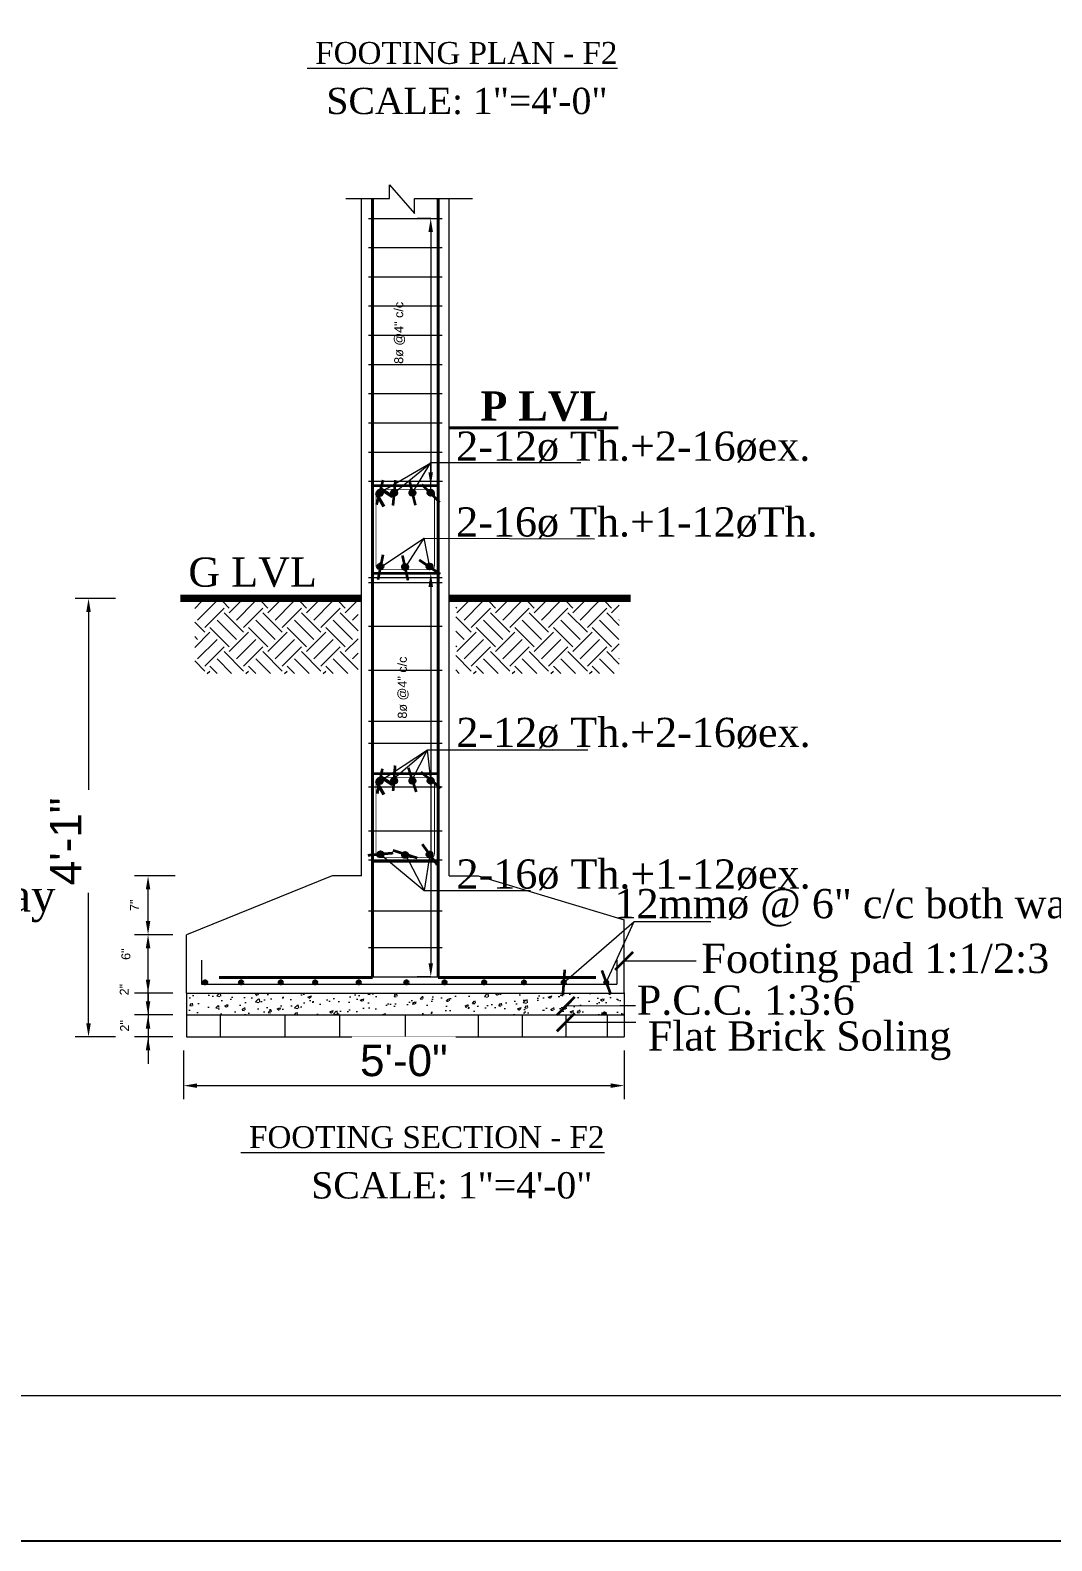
# Model space of a CAD drawing. Header units: inches. Extents: x 10143 to 23587, y -150 to 2442.
# Drawn here: x 11035.6 to 11362.2, y -150.4 to 332.2 of the extents above; entities that cross this region are included whole.
import ezdxf

# ---------------------------------------------------------------- set-up
doc = ezdxf.new("R2010")
doc.units = ezdxf.units.IN
doc.header["$LTSCALE"] = 0.5
doc.header["$MEASUREMENT"] = 0
doc.header["$PDMODE"] = 66
for name, color, linetype, lineweight in [('COLUMN', 8, 'Continuous', 50), ('DIM_LINE', 165, 'Continuous', 15), ('ELE1', 3, 'Continuous', 9), ('HACTH', 8, 'Continuous', 5), ('hatch', 9, 'Continuous', 0), ('ST-REINFOR', 201, 'Continuous', 40), ('STIRRUPS', 14, 'Continuous', 18), ('TEXT', 220, 'Continuous', 9), ('TRENCH', 1, 'Continuous', 35), ('WALL ELV', 20, 'Continuous', 20), ('WALL SEC', 2, 'Continuous', 35)]:
    doc.layers.add(name, color=color, linetype=linetype, lineweight=lineweight)
doc.styles.add('arial', font='arial.ttf')
doc.styles.add('ordinary', font='ARIALN.TTF')
doc.styles.get("Standard").update_dxf_attribs({"font": 'arial.ttf'})
doc.styles.add('TIMES 48', font='times.ttf', dxfattribs={"height": 4})
doc.dimstyles.new('Copy of Standard', dxfattribs={"dimtxt": 5, "dimasz": 3, "dimexe": 3, "dimexo": 9, "dimgap": 3, "dimtad": 1, "dimtoh": 1, "dimdec": 0, "dimzin": 0, "dimdsep": 46, "dimlunit": 4, "dimtxsty": 'Standard', "dimblk": 'ARCHTICK', "dimcen": 0.09, "dimdle": 3, "dimclrd": 256, "dimclre": 256, "dimclrt": 256, "dimadec": 0, "dimazin": 0, "dimtfac": 1, "dimtdec": 0, "dimtofl": 0, "dimtmove": 0, "dimatfit": 2, "dimldrblk": 'ARCHTICK', "dimfxl": 3, "dimfxlon": 1, "dimtolj": 1, "dimtzin": 0, "dimlwd": -1, "dimlwe": -1, "dimarcsym": 0})
doc.dimstyles.new('nir 48', dxfattribs={"dimscale": 0.5, "dimtxt": 7, "dimasz": 3, "dimexe": 3, "dimexo": 3, "dimgap": 2, "dimtad": 1, "dimdec": 0, "dimzin": 3, "dimlunit": 4, "dimtxsty": 'arial', "dimcen": 2.5, "dimdle": 3, "dimclrt": 3, "dimadec": 0, "dimazin": 0, "dimtfac": 1, "dimtdec": 0, "dimtmove": 2, "dimatfit": 3, "dimfxl": 1, "dimarcsym": 0})

# ---------------------------------------------------------------- blocks, each defined once
blk = doc.blocks.new('*D1321')
at = {"layer": 'Defpoints', "color": 0, "transparency": 16777216}
for p in [(84224.4, -112868.32), (84220.14, -112870.75), (84224.4, -112870.75)]:
    blk.add_point(p, dxfattribs=at)
at = {"layer": 'DIM_LINE', "color": 0, "linetype": 'ByBlock', "lineweight": -2, "transparency": 16777216}
for p, q in [((84220.14, -112866.82), (84220.14, -112865.32)), ((84220.14, -112868.32), (84220.14, -112870.75)), ((84220.14, -112872.25), (84220.14, -112873.75))]:
    blk.add_line(p, q, dxfattribs=at)
at = {"layer": 'DIM_LINE', "color": 0, "lineweight": -2, "transparency": 16777216}
for p, q in [((84222.9, -112868.32), (84218.64, -112868.32)), ((84222.9, -112870.75), (84218.64, -112870.75))]:
    blk.add_line(p, q, dxfattribs=at)
at = {"layer": 'DIM_LINE', "color": 0, "transparency": 16777216}
for points in [[(84219.89, -112866.82), (84220.39, -112866.82), (84220.14, -112868.32)], [(84219.89, -112872.25), (84220.39, -112872.25), (84220.14, -112870.75)]]:
    blk.add_solid(points, dxfattribs=at)
at = {"layer": 'DIM_LINE', "color": 3, "transparency": 16777216, "insert": (84217.5, -112867.94), "char_height": 1, "attachment_point": 5, "rotation": 90, "style": 'arial'}
blk.add_mtext('2"', dxfattribs=at)
blk = doc.blocks.new('*D1322')
at = {"layer": 'Defpoints', "color": 0, "transparency": 16777216}
for p in [(84223.74, -112824.54), (84213.53, -112873.18), (84219.73, -112873.18)]:
    blk.add_point(p, dxfattribs=at)
at = {"layer": 'DIM_LINE', "color": 0, "lineweight": -2, "transparency": 16777216}
for p, q in [((84216.53, -112824.54), (84212.03, -112824.54)), ((84216.53, -112873.18), (84212.03, -112873.18))]:
    blk.add_line(p, q, dxfattribs=at)
at = {"layer": 'DIM_LINE', "color": 0, "linetype": 'ByBlock', "lineweight": -2, "transparency": 16777216}
for p, q in [((84213.53, -112826.04), (84213.53, -112845.77)), ((84213.53, -112871.68), (84213.53, -112857.21))]:
    blk.add_line(p, q, dxfattribs=at)
at = {"layer": 'DIM_LINE', "color": 0, "transparency": 16777216}
for points in [[(84213.28, -112826.04), (84213.78, -112826.04), (84213.53, -112824.54)], [(84213.28, -112871.68), (84213.78, -112871.68), (84213.53, -112873.18)]]:
    blk.add_solid(points, dxfattribs=at)
at = {"layer": 'DIM_LINE', "color": 3, "transparency": 16777216, "insert": (84210.99, -112851.49), "char_height": 3.5, "attachment_point": 5, "rotation": 90, "style": 'arial'}
blk.add_mtext('4\'-1"', dxfattribs=at)
blk = doc.blocks.new('*D1342')
at = {"layer": 'Defpoints', "color": 0, "transparency": 16777216}
for p in [(84220.14, -112861.84), (84224.4, -112861.84), (84224.4, -112868.32)]:
    blk.add_point(p, dxfattribs=at)
at = {"layer": 'DIM_LINE', "color": 0, "lineweight": -2, "transparency": 16777216}
for p, q in [((84222.9, -112861.84), (84218.64, -112861.84)), ((84222.9, -112868.32), (84218.64, -112868.32))]:
    blk.add_line(p, q, dxfattribs=at)
at = {"layer": 'DIM_LINE', "color": 0, "linetype": 'ByBlock', "lineweight": -2, "transparency": 16777216}
blk.add_line((84220.14, -112866.82), (84220.14, -112863.34), dxfattribs=at)
at = {"layer": 'DIM_LINE', "color": 0, "transparency": 16777216}
for points in [[(84219.89, -112863.34), (84220.39, -112863.34), (84220.14, -112861.84)], [(84219.89, -112866.82), (84220.39, -112866.82), (84220.14, -112868.32)]]:
    blk.add_solid(points, dxfattribs=at)
at = {"layer": 'DIM_LINE', "color": 3, "transparency": 16777216, "insert": (84217.68, -112864), "char_height": 1, "attachment_point": 5, "rotation": 90, "style": 'arial'}
blk.add_mtext('6"', dxfattribs=at)
blk = doc.blocks.new('*D1325')
at = {"layer": 'Defpoints', "color": 0, "transparency": 16777216}
for p in [(84224.4, -112870.75), (84220.14, -112873.18), (84224.4, -112873.18)]:
    blk.add_point(p, dxfattribs=at)
at = {"layer": 'DIM_LINE', "color": 0, "linetype": 'ByBlock', "lineweight": -2, "transparency": 16777216}
for p, q in [((84220.14, -112869.25), (84220.14, -112867.75)), ((84220.14, -112870.75), (84220.14, -112873.18)), ((84220.14, -112874.68), (84220.14, -112876.18))]:
    blk.add_line(p, q, dxfattribs=at)
at = {"layer": 'DIM_LINE', "color": 0, "lineweight": -2, "transparency": 16777216}
for p, q in [((84222.9, -112870.75), (84218.64, -112870.75)), ((84222.9, -112873.18), (84218.64, -112873.18))]:
    blk.add_line(p, q, dxfattribs=at)
at = {"layer": 'DIM_LINE', "color": 0, "transparency": 16777216}
for points in [[(84219.89, -112869.25), (84220.39, -112869.25), (84220.14, -112870.75)], [(84219.89, -112874.68), (84220.39, -112874.68), (84220.14, -112873.18)]]:
    blk.add_solid(points, dxfattribs=at)
at = {"layer": 'DIM_LINE', "color": 3, "transparency": 16777216, "insert": (84217.54, -112871.96), "char_height": 1, "attachment_point": 5, "rotation": 90, "style": 'arial'}
blk.add_mtext('2"', dxfattribs=at)
blk = doc.blocks.new('*D1326')
at = {"layer": 'Defpoints', "color": 0, "transparency": 16777216}
for p in [(84251.53, -112821.75), (84251.53, -112866.5), (84252.08, -112866.5)]:
    blk.add_point(p, dxfattribs=at)
at = {"layer": 'DIM_LINE', "color": 0, "lineweight": -2, "transparency": 16777216}
for p, q in [((84251.53, -112821.75), (84250.03, -112821.75)), ((84251.53, -112866.5), (84250.03, -112866.5))]:
    blk.add_line(p, q, dxfattribs=at)
at = {"layer": 'DIM_LINE', "color": 0, "linetype": 'ByBlock', "lineweight": -2, "transparency": 16777216}
blk.add_line((84251.53, -112823.25), (84251.53, -112865), dxfattribs=at)
at = {"layer": 'DIM_LINE', "color": 0, "transparency": 16777216}
for points in [[(84251.28, -112823.25), (84251.78, -112823.25), (84251.53, -112821.75)], [(84251.28, -112865), (84251.78, -112865), (84251.53, -112866.5)]]:
    blk.add_solid(points, dxfattribs=at)
at = {"layer": 'DIM_LINE', "color": 3, "transparency": 16777216, "insert": (84248.47, -112834.43), "char_height": 1, "attachment_point": 5, "rotation": 90, "style": 'arial'}
blk.add_mtext('8ø @4" c/c', dxfattribs=at)
blk = doc.blocks.new('_ArchTick')
at = {"color": 0, "linetype": 'ByBlock', "const_width": 0.15}
blk.add_lwpolyline([(-0.5, -0.5), (0.5, 0.5)], dxfattribs=at)
blk = doc.blocks.new('*D1327')
at = {"layer": 'Defpoints', "color": 0, "transparency": 16777216}
for p in [(84252.8, -112782.37), (84251.52, -112812.03), (84251.71, -112812.03)]:
    blk.add_point(p, dxfattribs=at)
at = {"layer": 'DIM_LINE', "color": 0, "lineweight": -2, "transparency": 16777216}
for p, q in [((84251.52, -112782.37), (84250.02, -112782.37)), ((84251.52, -112812.03), (84250.02, -112812.03))]:
    blk.add_line(p, q, dxfattribs=at)
at = {"layer": 'DIM_LINE', "color": 0, "linetype": 'ByBlock', "lineweight": -2, "transparency": 16777216}
blk.add_line((84251.52, -112783.87), (84251.52, -112810.53), dxfattribs=at)
at = {"layer": 'DIM_LINE', "color": 0, "transparency": 16777216}
for points in [[(84251.27, -112783.87), (84251.77, -112783.87), (84251.52, -112782.37)], [(84251.27, -112810.53), (84251.77, -112810.53), (84251.52, -112812.03)]]:
    blk.add_solid(points, dxfattribs=at)
at = {"layer": 'DIM_LINE', "color": 3, "transparency": 16777216, "insert": (84248.07, -112795.07), "char_height": 1, "attachment_point": 5, "rotation": 90, "style": 'arial'}
blk.add_mtext('8ø @4" c/c', dxfattribs=at)
blk = doc.blocks.new('*D1343')
at = {"layer": 'Defpoints', "color": 0, "transparency": 16777216}
for p in [(84220.14, -112855.32), (84240.6, -112855.32), (84224.4, -112861.84)]:
    blk.add_point(p, dxfattribs=at)
at = {"layer": 'DIM_LINE', "color": 0, "lineweight": -2, "transparency": 16777216}
for p, q in [((84223.14, -112855.32), (84218.64, -112855.32)), ((84222.9, -112861.84), (84218.64, -112861.84))]:
    blk.add_line(p, q, dxfattribs=at)
at = {"layer": 'DIM_LINE', "color": 0, "linetype": 'ByBlock', "lineweight": -2, "transparency": 16777216}
blk.add_line((84220.14, -112860.34), (84220.14, -112856.82), dxfattribs=at)
at = {"layer": 'DIM_LINE', "color": 0, "transparency": 16777216}
for points in [[(84219.89, -112856.82), (84220.39, -112856.82), (84220.14, -112855.32)], [(84219.89, -112860.34), (84220.39, -112860.34), (84220.14, -112861.84)]]:
    blk.add_solid(points, dxfattribs=at)
at = {"layer": 'DIM_LINE', "color": 3, "transparency": 16777216, "insert": (84218.64, -112858.58), "char_height": 1, "attachment_point": 5, "rotation": 90, "style": 'arial'}
blk.add_mtext('7"', dxfattribs=at)
blk = doc.blocks.new('*D1328')
at = {"layer": 'Defpoints', "color": 0, "transparency": 16777216}
for p in [(84224.09, -112873.18), (84273, -112873.18), (84273, -112878.59)]:
    blk.add_point(p, dxfattribs=at)
at = {"layer": 'DIM_LINE', "color": 0, "lineweight": -2, "transparency": 16777216}
for p, q in [((84224.09, -112874.68), (84224.09, -112880.09)), ((84273, -112874.68), (84273, -112880.09)), ((84225.59, -112878.59), (84271.5, -112878.59))]:
    blk.add_line(p, q, dxfattribs=at)
at = {"layer": 'DIM_LINE', "color": 0, "transparency": 16777216}
for points in [[(84225.59, -112878.34), (84225.59, -112878.84), (84224.09, -112878.59)], [(84271.5, -112878.34), (84271.5, -112878.84), (84273, -112878.59)]]:
    blk.add_solid(points, dxfattribs=at)
at = {"layer": 'DIM_LINE', "color": 3, "transparency": 16777216, "insert": (84248.54, -112875.81), "char_height": 3.5, "attachment_point": 5, "style": 'arial', "bg_fill": 3, "box_fill_scale": 1.25, "bg_fill_color": 256, "bg_fill_true_color": 13158600, "bg_fill_transparency": 15672800}
blk.add_mtext('5\'-0"', dxfattribs=at)
blk = doc.blocks.new('DFHRH')
at = {"layer": 'HACTH'}
h = blk.add_hatch(dxfattribs=at)
h.set_pattern_fill('AR-CONC', color=256, scale=0.405, style=0)
h.set_pattern_definition([(50, (76172.5307, -124737.2571), (2.90490374, -0.25414615), [0.30375, -3.34125]), (355, (76172.5307, -124737.257), (-0.5619429, 3.04637814), [0.243, -2.673]), (100.4514, (76172.7727, -124737.2783), (2.342963, 2.79223015), [0.25814777, -2.83962555]), (46.1842, (76172.5307, -124736.447), (4.32232625, -0.670352), [0.455625, -5.011875]), (96.6356, (76172.891, -124736.503), (3.785384, 3.9451774), [0.3872217, -4.2594377]), (351.1842, (76172.5307, -124736.447), (3.7853809, 3.9451803), [0.3645, -4.0095]), (21, (76172.9357, -124736.6496), (2.41747356, -1.6306065), [0.30375, -3.34125]), (326, (76172.9357, -124736.6496), (0.9854271, 2.9368577), [0.243, -2.673]), (71.4514, (76173.137, -124736.7855), (3.40290165, 1.3062485), [0.25814777, -2.83962555]), (37.5, (76172.5307, -124737.2571), (0.049247414, 1.34822011), [0, -2.6406, 0, -2.7135, 0, -2.683125]), (7.5, (76172.5307, -124737.2571), (1.06543163, 1.59736743), [0, -1.5471, 0, -2.57985, 0, -1.022625]), (327.5, (76171.6275, -124737.2571), (2.16198087, -0.09134723), [0, -1.0125, 0, -3.159, 0, -4.19175]), (317.5, (76171.2225, -124737.2571), (2.36190399, 0.40542518), [0, -1.31625, 0, -2.0979, 0, -2.97675])])
h.paths.add_polyline_path([(84224.4, -112870.75), (84273, -112870.75), (84273, -112868.32), (84224.4, -112868.32)])
at = {"layer": 'hatch'}
h = blk.add_hatch(dxfattribs=at)
h.set_pattern_fill('EARTH', color=256, scale=12.15, angle=45, style=0)
h.set_pattern_definition([(45, (54677.6045, -126295.261), (4e-16, 4.2956737), [3.0375, -3.0375]), (45, (54676.799, -126294.4556), (4e-16, 4.2956737), [3.0375, -3.0375]), (45, (54675.9936, -126293.6502), (4e-16, 4.2956737), [3.0375, -3.0375]), (135, (54675.9936, -126293.1132), (-4.2956737, 4e-16), [3.0375, -3.0375]), (135, (54676.799, -126292.3078), (-4.2956737, 4e-16), [3.0375, -3.0375]), (135, (54677.6045, -126291.5024), (-4.2956737, 4e-16), [3.0375, -3.0375])])
h.paths.add_polyline_path([(84243.46, -112824.93), (84225.32, -112824.93), (84225.32, -112832.87), (84243.46, -112832.87)])
h = blk.add_hatch(dxfattribs=at)
h.set_pattern_fill('EARTH', color=256, scale=12.15, angle=45, style=0)
h.set_pattern_definition([(45, (54677.1076, -126295.261), (4e-16, 4.2956737), [3.0375, -3.0375]), (45, (54676.3022, -126294.4556), (4e-16, 4.2956737), [3.0375, -3.0375]), (45, (54675.4967, -126293.6502), (4e-16, 4.2956737), [3.0375, -3.0375]), (135, (54675.4967, -126293.1132), (-4.2956737, 4e-16), [3.0375, -3.0375]), (135, (54676.3022, -126292.3078), (-4.2956737, 4e-16), [3.0375, -3.0375]), (135, (54677.1076, -126291.5024), (-4.2956737, 4e-16), [3.0375, -3.0375])])
h.paths.add_polyline_path([(84272.45, -112824.93), (84254.3, -112824.93), (84254.3, -112832.87), (84272.45, -112832.87)])
at = {"layer": 'WALL SEC'}
for points in [[(84245.56, -112812.86, 1), (84246.15, -112812.86, 1)], [(84246.16, -112812.86, -1), (84245.57, -112812.86, -1)], [(84246.16, -112812.86, -1), (84245.57, -112812.86, -1)], [(84247.16, -112812.82, 1), (84247.74, -112812.82, 1)], [(84247.76, -112812.82, -1), (84247.17, -112812.82, -1)], [(84247.76, -112812.82, -1), (84247.17, -112812.82, -1)], [(84249.19, -112812.82, 1), (84249.77, -112812.82, 1)], [(84249.78, -112812.82, -1), (84249.2, -112812.82, -1)], [(84249.78, -112812.82, -1), (84249.2, -112812.82, -1)], [(84251.22, -112812.81, 1), (84251.8, -112812.81, 1)], [(84251.82, -112812.81, -1), (84251.23, -112812.81, -1)], [(84251.82, -112812.81, -1), (84251.23, -112812.81, -1)], [(84245.65, -112820.96, 1), (84246.24, -112820.96, 1)], [(84248.38, -112821.04, -1), (84248.96, -112821.04, -1)], [(84248.98, -112821.04, 1), (84248.39, -112821.04, 1)], [(84248.98, -112821.04, 1), (84248.39, -112821.04, 1)], [(84251.11, -112820.99, 1), (84251.69, -112820.99, 1)], [(84251.7, -112820.99, -1), (84251.12, -112820.99, -1)], [(84251.7, -112820.99, -1), (84251.12, -112820.99, -1)], [(84245.56, -112844.81, 1), (84246.15, -112844.81, 1)], [(84246.16, -112844.81, -1), (84245.57, -112844.81, -1)], [(84246.16, -112844.81, -1), (84245.57, -112844.81, -1)], [(84247.16, -112844.77, 1), (84247.74, -112844.77, 1)], [(84247.76, -112844.77, -1), (84247.17, -112844.77, -1)], [(84247.76, -112844.77, -1), (84247.17, -112844.77, -1)], [(84249.19, -112844.77, 1), (84249.77, -112844.77, 1)], [(84249.78, -112844.77, -1), (84249.2, -112844.77, -1)], [(84249.78, -112844.77, -1), (84249.2, -112844.77, -1)], [(84251.22, -112844.76, 1), (84251.8, -112844.76, 1)], [(84251.82, -112844.76, -1), (84251.23, -112844.76, -1)], [(84251.82, -112844.76, -1), (84251.23, -112844.76, -1)], [(84245.65, -112852.91, 1), (84246.24, -112852.91, 1)], [(84248.38, -112852.99, -1), (84248.96, -112852.99, -1)], [(84248.98, -112852.99, 1), (84248.39, -112852.99, 1)], [(84248.98, -112852.99, 1), (84248.39, -112852.99, 1)], [(84251.11, -112852.94, 1), (84251.69, -112852.94, 1)], [(84251.7, -112852.94, -1), (84251.12, -112852.94, -1)], [(84251.7, -112852.94, -1), (84251.12, -112852.94, -1)], [(84226.28, -112867.13, 0.407959), (84226.48, -112867.33), (84226.49, -112867.33, 0.407959), (84226.69, -112867.13, 1)], [(84230.26, -112867.13, 0.407959), (84230.46, -112867.33), (84230.47, -112867.33, 0.407959), (84230.67, -112867.13, 1)], [(84234.67, -112867.13, 0.407959), (84234.87, -112867.33), (84234.88, -112867.33, 0.407959), (84235.08, -112867.13, 1)], [(84238.5, -112867.13, 0.407959), (84238.69, -112867.33), (84238.7, -112867.33, 0.407959), (84238.9, -112867.13, 1)], [(84243.33, -112867.13, 0.407959), (84243.53, -112867.33), (84243.54, -112867.33, 0.407959), (84243.74, -112867.13, 1)], [(84248.63, -112867.13, 0.407959), (84248.83, -112867.33), (84248.84, -112867.33, 0.407959), (84249.04, -112867.13, 1)], [(84252.86, -112867.13, 0.407959), (84253.06, -112867.33), (84253.07, -112867.33, 0.407959), (84253.27, -112867.13, 1)], [(84257.26, -112867.13, 0.407959), (84257.46, -112867.33), (84257.47, -112867.33, 0.407959), (84257.67, -112867.13, 1)], [(84261.67, -112867.13, 0.407959), (84261.87, -112867.33), (84261.88, -112867.33, 0.407959), (84262.08, -112867.13, 1)], [(84266.09, -112867.13, 0.407959), (84266.29, -112867.33), (84266.3, -112867.33, 0.407959), (84266.5, -112867.13, 1)], [(84270.82, -112867.13, 0.407959), (84271.02, -112867.33), (84271.03, -112867.33, 0.407959), (84271.22, -112867.13, 1)]]:
    blk.add_hatch(color=256, dxfattribs=at).paths.add_polyline_path(points)
at = {"layer": 'COLUMN'}
for p, q in [((84245.46, -112812.84), (84246.33, -112814.33)), ((84246.05, -112812.46), (84247.27, -112813.23)), ((84245.46, -112844.79), (84246.33, -112846.28)), ((84246.05, -112844.41), (84247.27, -112845.18))]:
    blk.add_line(p, q, dxfattribs=at)
at = {"layer": 'COLUMN', "const_width": 0.081}
for points in [[(84251.53, -112812.43), (84245.86, -112812.43, 0.414214), (84245.46, -112812.84), (84245.46, -112820.94, 0.414214), (84245.86, -112821.34), (84251.53, -112821.34, 0.414214), (84251.94, -112820.94), (84251.94, -112812.84, 0.414214)], [(84251.53, -112844.38), (84245.86, -112844.38, 0.414214), (84245.46, -112844.79), (84245.46, -112852.89, 0.414214), (84245.86, -112853.29), (84251.53, -112853.29, 0.414214), (84251.94, -112852.89), (84251.94, -112844.79, 0.414214)]]:
    blk.add_lwpolyline(points, format="xyb", close=True, dxfattribs=at)
at = {"layer": 'DIM_LINE', "const_width": 0.81}
for points in [[(84223.74, -112824.54), (84243.84, -112824.54)], [(84253.56, -112824.54), (84273.74, -112824.54)]]:
    blk.add_lwpolyline(points, dxfattribs=at)
at = {"layer": 'HACTH'}
for p, q in [((84228.16, -112870.75), (84228.16, -112873.18)), ((84235.33, -112870.75), (84235.33, -112873.18)), ((84235.33, -112870.75), (84235.33, -112873.18)), ((84241.41, -112870.75), (84241.41, -112873.18)), ((84248.7, -112870.75), (84248.7, -112873.18)), ((84256.8, -112870.75), (84256.8, -112873.18)), ((84261.66, -112870.75), (84261.66, -112873.18)), ((84266.52, -112870.75), (84266.52, -112873.18)), ((84271.1, -112870.75), (84271.1, -112873.18))]:
    blk.add_line(p, q, dxfattribs=at)
at = {"layer": 'hatch', "linetype": 'Continuous'}
blk.add_lwpolyline([(84242.1, -112780.16), (84246.96, -112780.16), (84246.96, -112778.63), (84249.74, -112781.82), (84249.74, -112780.16), (84256.15, -112780.16)], dxfattribs=at)
at = {"layer": 'ST-REINFOR'}
for p, q in [((84245.05, -112866.58), (84245.05, -112780.16)), ((84252.34, -112866.58), (84252.34, -112780.16)), ((84253.56, -112805.61), (84272.34, -112805.61)), ((84245.05, -112866.58), (84228.04, -112866.58)), ((84252.34, -112866.58), (84269.87, -112866.58))]:
    blk.add_line(p, q, dxfattribs=at)
at = {"layer": 'STIRRUPS'}
for p, q in [((84244.6, -112782.37), (84252.8, -112782.37)), ((84244.6, -112785.61), (84252.8, -112785.61)), ((84244.6, -112788.85), (84252.8, -112788.85)), ((84244.6, -112792.09), (84252.8, -112792.09)), ((84244.6, -112792.09), (84252.8, -112792.09)), ((84244.6, -112795.33), (84252.8, -112795.33)), ((84244.6, -112798.57), (84252.8, -112798.57)), ((84244.6, -112801.81), (84252.8, -112801.81)), ((84244.6, -112805.05), (84252.8, -112805.05)), ((84244.6, -112808.29), (84252.8, -112808.29)), ((84244.6, -112811.53), (84252.82, -112811.53)), ((84244.6, -112822.2), (84252.8, -112822.2)), ((84244.6, -112822.76), (84252.8, -112822.76)), ((84244.6, -112827.62), (84252.8, -112827.62)), ((84244.6, -112832.48), (84252.8, -112832.48)), ((84244.6, -112838.15), (84252.8, -112838.15)), ((84244.6, -112840.58), (84252.8, -112840.58)), ((84244.6, -112840.58), (84252.8, -112840.58)), ((84244.6, -112845.44), (84252.8, -112845.44)), ((84244.6, -112850.3), (84252.8, -112850.3)), ((84244.6, -112853.54), (84252.8, -112853.54)), ((84244.6, -112853.54), (84252.8, -112853.54)), ((84244.6, -112853.54), (84252.8, -112853.54)), ((84244.6, -112859.21), (84252.8, -112859.21)), ((84244.6, -112863.26), (84252.8, -112863.26)), ((84244.6, -112866.5), (84252.8, -112866.5))]:
    blk.add_line(p, q, dxfattribs=at)
at = {"layer": 'TRENCH'}
for points in [[(84252.34, -112812.03), (84245.05, -112812.03), (84245.05, -112821.75), (84252.34, -112821.75)], [(84252.34, -112843.98), (84245.05, -112843.98), (84245.05, -112853.7), (84252.34, -112853.7)]]:
    blk.add_lwpolyline(points, close=True, dxfattribs=at)
at = {"layer": 'WALL ELV'}
for p, q in [((84243.84, -112855.32), (84243.84, -112780.16)), ((84253.56, -112855.32), (84253.56, -112780.16)), ((84240.6, -112855.32), (84224.4, -112861.84)), ((84243.84, -112855.32), (84240.6, -112855.32)), ((84253.56, -112855.32), (84256.8, -112855.32)), ((84256.8, -112855.32), (84273, -112860.18)), ((84273, -112868.28), (84273, -112860.18)), ((84224.4, -112868.32), (84224.4, -112861.84)), ((84226.09, -112864.68), (84226.09, -112867.33)), ((84272.19, -112864.68), (84272.19, -112867.33)), ((84226.09, -112867.33), (84272.19, -112867.33)), ((84273, -112868.28), (84273, -112873.18)), ((84224.4, -112868.32), (84224.4, -112870.75)), ((84224.4, -112868.32), (84273, -112868.32)), ((84224.4, -112870.75), (84224.4, -112873.18)), ((84224.4, -112870.75), (84273, -112870.75)), ((84224.4, -112873.18), (84273, -112873.18))]:
    blk.add_line(p, q, dxfattribs=at)
at = {"layer": 'WALL SEC'}
for centre, radius in [((84245.85, -112812.86), 0.292), ((84245.87, -112812.86), 0.292), ((84245.87, -112812.86), 0.292), ((84247.45, -112812.82), 0.292), ((84247.47, -112812.82), 0.292), ((84247.47, -112812.82), 0.292), ((84249.48, -112812.82), 0.292), ((84249.49, -112812.82), 0.292), ((84249.49, -112812.82), 0.292), ((84251.51, -112812.81), 0.292), ((84251.53, -112812.81), 0.292), ((84251.53, -112812.81), 0.292), ((84245.95, -112820.96), 0.292), ((84248.67, -112821.04), 0.292), ((84248.69, -112821.04), 0.292), ((84248.69, -112821.04), 0.292), ((84251.4, -112820.99), 0.292), ((84251.41, -112820.99), 0.292), ((84251.41, -112820.99), 0.292), ((84245.85, -112844.81), 0.292), ((84245.87, -112844.81), 0.292), ((84245.87, -112844.81), 0.292), ((84247.45, -112844.77), 0.292), ((84247.47, -112844.77), 0.292), ((84247.47, -112844.77), 0.292), ((84249.48, -112844.77), 0.292), ((84249.49, -112844.77), 0.292), ((84249.49, -112844.77), 0.292), ((84251.51, -112844.76), 0.292), ((84251.53, -112844.76), 0.292), ((84251.53, -112844.76), 0.292), ((84245.95, -112852.91), 0.292), ((84248.67, -112852.99), 0.292), ((84248.69, -112852.99), 0.292), ((84248.69, -112852.99), 0.292), ((84251.4, -112852.94), 0.292), ((84251.41, -112852.94), 0.292), ((84251.41, -112852.94), 0.292), ((84226.49, -112867.13), 0.203), ((84230.47, -112867.13), 0.203), ((84234.88, -112867.13), 0.203), ((84238.7, -112867.13), 0.203), ((84243.54, -112867.13), 0.203), ((84248.83, -112867.13), 0.203), ((84253.06, -112867.13), 0.203), ((84257.47, -112867.13), 0.203), ((84261.88, -112867.13), 0.203), ((84266.3, -112867.13), 0.203), ((84271.02, -112867.13), 0.203)]:
    blk.add_circle(centre, radius, dxfattribs=at)
at = {"char_height": 3.24, "attachment_point": 5, "style": 'ordinary'}
for s, insert, width in [('{\\fTimes New Roman|b1|i0|c0|p18;P LVL}', (84264.18, -112803.22), 117.0285), ('{\\fTimes New Roman|b0|i0|c0|p18;G LVL}', (84231.75, -112821.65), 36.8996)]:
    blk.add_mtext(s, dxfattribs=dict(at, insert=insert, width=width))
at = {"layer": 'TEXT', "style": 'TIMES 48'}
for s, p in [('%%U FOOTING PLAN - F2', (84237.79, -112765.23)), ('%%U FOOTING SECTION - F2', (84230.44, -112885.51))]:
    blk.add_text(s, height=2.43, dxfattribs=at).set_placement(p)
at = {"layer": 'TEXT', "char_height": 2.916, "width": 87.6549, "attachment_point": 5, "style": 'TIMES 48'}
for insert in [(84255.55, -112769.37), (84253.87, -112889.68)]:
    blk.add_mtext('SCALE: 1"=4\'-0"', dxfattribs=dict(at, insert=insert))
at = {"layer": 'TEXT', "attachment_point": 7, "style": 'TIMES 48'}
for s, insert, char_height in [('2-12ø Th.+2-16øex.', (84254.35, -112809.46), 3.24), ('2-16ø Th.+1-12øTh.', (84254.35, -112817.87), 3.24), ('2-12ø Th.+2-16øex.', (84254.38, -112841.22), 3.24), ('2-16ø Th.+1-12øex.', (84254.39, -112856.93), 3.24), ('12mmø @ 6" c/c both way', (84151.45, -112860.47), 3.6), ('12mmø @ 6" c/c both way', (84271.93, -112861.08), 3.24), ('Footing pad 1:1/2:3', (84281.59, -112867.15), 3.24), ('P.C.C. 1:3:6', (84274.4, -112870.79), 3.24), ('Flat Brick Soling', (84275.61, -112875.77), 3.24)]:
    blk.add_mtext(s, dxfattribs=dict(at, insert=insert, char_height=char_height))
at = {"layer": 'DIM_LINE'}
for base, p1, p2, picture, middle in [((84251.52, -112812.03), (84252.8, -112782.37), (84251.71, -112812.03), '*D1327', (84248.07, -112795.07)), ((84251.53, -112866.5), (84251.53, -112821.75), (84252.08, -112866.5), '*D1326', (84248.47, -112834.43))]:
    dim = blk.add_linear_dim(base=base, p1=p1, p2=p2, angle=270, text='8ø @4" c/c', dimstyle='nir 48', override={"dimtxt": 2, "dimfxl": 6, "dimfxlon": 1, "dimarcsym": 1}, dxfattribs=at)
    dim.commit()
    dim.dimension.update_dxf_attribs({"geometry": picture, "text_midpoint": middle, "dimtype": 160})
for base, p1, p2, override, picture, middle in [((84213.53, -112873.18), (84223.74, -112824.54), (84219.73, -112873.18), {"dimtxt": 7, "dimfxl": 6, "dimfxlon": 1, "dimarcsym": 1}, '*D1322', (84210.99, -112851.49)), ((84220.14, -112861.84), (84224.4, -112868.32), (84224.4, -112861.84), {"dimtxt": 2, "dimfxl": 6, "dimfxlon": 1, "dimarcsym": 1}, '*D1342', (84217.68, -112864)), ((84220.14, -112870.75), (84224.4, -112868.32), (84224.4, -112870.75), {"dimtxt": 2, "dimfxl": 6, "dimfxlon": 1, "dimarcsym": 1}, '*D1321', (84217.5, -112867.94)), ((84220.14, -112873.18), (84224.4, -112870.75), (84224.4, -112873.18), {"dimtxt": 2, "dimfxl": 6, "dimfxlon": 1, "dimarcsym": 1}, '*D1325', (84217.54, -112871.96))]:
    dim = blk.add_linear_dim(base=base, p1=p1, p2=p2, angle=90, dimstyle='nir 48', override=override, dxfattribs=at)
    dim.commit()
    dim.dimension.update_dxf_attribs({"geometry": picture, "text_midpoint": middle, "dimtype": 160})
dim = blk.add_linear_dim(base=(84220.14, -112855.32), p1=(84224.4, -112861.84), p2=(84240.6, -112855.32), angle=90, dimstyle='nir 48', override={"dimtxt": 2, "dimfxl": 6, "dimfxlon": 1, "dimarcsym": 1}, dxfattribs=at)
dim.commit()
dim.dimension.update_dxf_attribs({"geometry": '*D1343', "text_midpoint": (84218.64, -112858.58)})
at = {"layer": 'hatch', "linetype": 'Continuous'}
for points in [[(84245.87, -112812.77), (84251.52, -112809.49), (84266.16, -112809.46)], [(84247.47, -112812.82), (84251.52, -112809.49), (84266.16, -112809.46)], [(84249.49, -112812.82), (84251.54, -112809.46), (84268.19, -112809.46)], [(84251.53, -112812.89), (84251.52, -112809.49), (84266.16, -112809.46)], [(84245.95, -112821.07), (84250.78, -112817.86), (84269.7, -112817.94)], [(84248.69, -112821.15), (84250.78, -112817.86), (84269.7, -112817.94)], [(84251.41, -112821.05), (84250.78, -112817.86), (84269.7, -112817.94)], [(84245.87, -112844.81), (84251.18, -112841.32), (84266.16, -112841.32)], [(84247.46, -112844.48), (84251.18, -112841.32), (84268.97, -112841.32)], [(84249.48, -112844.66), (84251.18, -112841.32), (84265.01, -112841.3)], [(84251.53, -112844.68), (84251.18, -112841.32), (84267.06, -112841.32)], [(84245.95, -112852.91), (84250.78, -112856.94), (84262.62, -112856.93)], [(84248.68, -112852.91), (84250.78, -112856.94), (84262.62, -112856.93)], [(84251.41, -112852.94), (84250.78, -112856.94), (84262.62, -112856.93)], [(84266.3, -112867.13), (84274.11, -112860.39), (84282.61, -112860.37)], [(84271.02, -112867.13), (84274.11, -112860.39), (84282.61, -112860.37)], [(84273, -112864.75), (84278.98, -112864.75), (84280.98, -112864.75)], [(84266.53, -112869.75), (84272.53, -112869.69), (84274.26, -112869.69)], [(84266.52, -112871.56), (84272.57, -112871.54), (84274.3, -112871.54)]]:
    blk.add_leader(points, dimstyle='Copy of Standard', override={"dimasz": 2, "dimtad": 0}, dxfattribs=at)
at = {"layer": 'DIM_LINE'}
dim = blk.add_linear_dim(base=(84273, -112878.59), p1=(84224.09, -112873.18), p2=(84273, -112873.18), text='5\'-0"', dimstyle='nir 48', override={"dimtxt": 7, "dimtfill": 1}, dxfattribs=at)
dim.commit()
dim.dimension.update_dxf_attribs({"geometry": '*D1328', "text_midpoint": (84248.54, -112875.81)})

msp = doc.modelspace()

# ---------------------------------------------------------------- linework, layer by layer
at = {"layer": 'Defpoints'}
msp.add_lwpolyline([(13320.24, 2097.54), (10142.64, 2097.54), (10142.64, -150.43), (13320.24, -150.43)], close=True, dxfattribs=at)
at = {"layer": 'ELE1'}
msp.add_lwpolyline([(10188.96, 2051.22), (13273.92, 2051.22), (13273.92, -104.11), (10188.96, -104.11)], close=True, dxfattribs=at)

# ---------------------------------------------------------------- next in the draw order: block references
at = {"layer": 'DIM_LINE', "xscale": 2.880000000027849, "yscale": 2.880000000027849, "zscale": 2.88}
msp.add_blockref('DFHRH', (-231480.74, 325085.33), dxfattribs=at)

doc.saveas('drawing.dxf')
